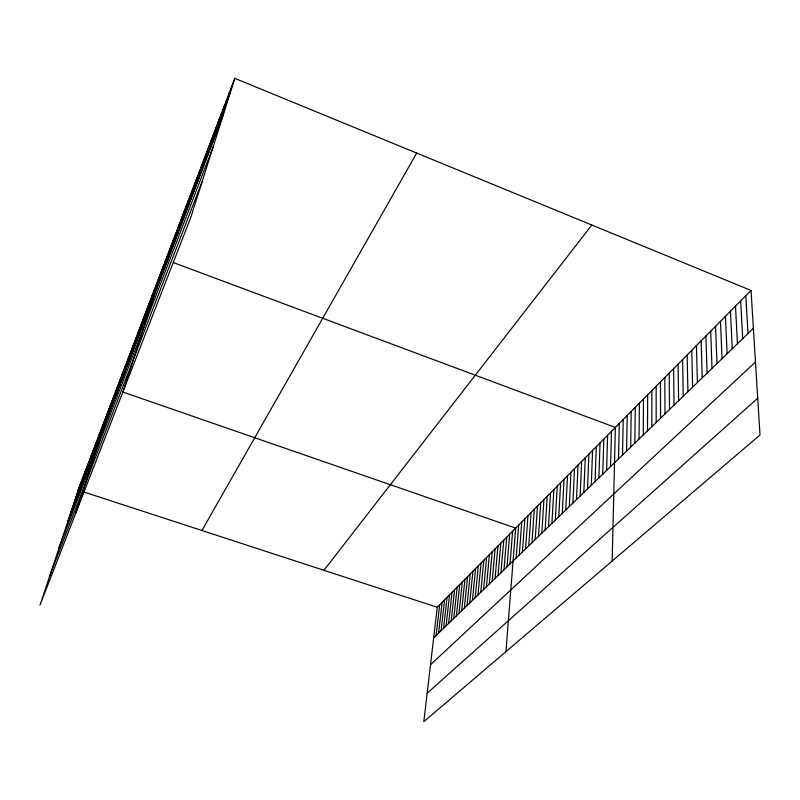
<?xml version="1.0" encoding="UTF-8"?>
<svg xmlns="http://www.w3.org/2000/svg" width="800" height="800" viewBox="0 0 800 800"><rect width="100%" height="100%" fill="white"/><g stroke="black" fill="none" stroke-linecap="round" stroke-linejoin="round"><path stroke-width="1.2" d="M651.82 426.66L651.9 390.54M647.51 430.83L647.68 394.8M643.24 434.96L643.5 399.02M639.02 439.05L639.37 403.19M634.84 443.1L635.27 407.33M630.69 447.11L631.21 411.43M626.59 451.09L627.19 415.49M622.53 455.02L623.21 419.51M618.5 458.92L619.27 423.49M612.17 561.07L615.36 427.44L173.48 262.62M610.55 466.62L611.47 431.36M606.62 470.42L607.62 435.25M602.73 474.19L603.81 439.1M598.88 477.92L600.03 442.92M595.06 481.61L596.28 446.7M591.28 485.28L592.57 450.45M587.53 488.9L588.89 454.16M583.82 492.5L585.25 457.84M580.14 496.06L581.63 461.49M576.5 499.59L578.06 465.1M572.89 503.09L574.51 468.68M569.31 506.55L570.99 472.23M565.76 509.98L567.51 475.75M562.25 513.39L564.05 479.24M558.76 516.76L560.63 482.7M555.31 520.1L557.23 486.13M551.89 523.42L553.87 489.52M548.5 526.7L550.53 492.89M545.14 529.96L547.23 496.23M541.8 533.18L543.95 499.54M538.5 536.38L540.7 502.82M535.22 539.55L537.47 506.08M531.98 542.7L534.28 509.3M528.76 545.81L531.11 512.5M525.57 548.9L527.97 515.68M522.4 551.97L524.85 518.82M519.27 555.01L521.76 521.94M516.15 558.02L518.69 525.04M505.94 651.64L515.66 528.11L123.08 392.13M510.01 563.97L512.64 531.15M503.97 569.82L506.69 537.16M506.98 566.91L509.65 534.17M500.98 572.71L503.74 540.13M498.03 575.57L500.83 543.08M495.09 578.42L497.93 546M492.18 581.23L495.06 548.9M489.29 584.03L492.21 551.78M486.43 586.8L489.39 554.63M480.77 592.28L483.8 560.27M483.59 589.55L486.59 557.46M477.97 594.99L481.05 563.05M475.2 597.67L478.31 565.82M472.45 600.34L475.59 568.56M467.01 605.6L470.22 573.98M469.72 602.98L472.9 571.28M464.33 608.2L467.57 576.66M461.66 610.78L464.94 579.32M456.39 615.89L459.73 584.57M459.02 613.35L462.32 581.96M453.79 618.41L457.16 587.17M451.2 620.91L454.6 589.75M446.09 625.86L449.55 594.85M448.64 623.39L452.07 592.31M443.57 628.3L447.06 597.37M438.57 633.14L442.12 602.36M441.06 630.73L444.58 599.87M436.11 635.53L439.68 604.82M751.03 290.45L437.25 607.27L423.82 721.66L760 435.01L751.03 290.45L234.83 78.34L78.14 490.14L80.15 490.8M212.77 142.23L224.22 106.21M215.37 135.42L226.83 99.36M218.01 128.53L229.46 92.44M220.68 121.55L232.13 85.43M234.83 78.34L190.81 217.37L40 605.12L79.31 487.06M195.38 187.7L206.81 151.96M197.78 181.43L209.22 145.65M200.2 175.09L211.65 139.26M202.66 168.67L214.1 132.8M205.14 162.18L216.59 126.27M207.65 155.61L219.1 119.66M210.19 148.96L221.65 112.97M179.34 229.64L190.72 194.25M181.55 223.85L192.95 188.41M183.79 218L195.19 182.5M186.06 212.07L197.47 176.53M188.35 206.08L199.76 170.49M190.66 200.03L202.09 164.38M193.01 193.9L204.44 158.21M160.45 279.02L171.74 244.14M162.46 273.76L173.76 238.83M164.49 268.45L175.8 233.46M166.54 263.09L177.87 228.04M168.62 257.66L179.95 222.55M170.72 252.18L182.06 217.01M172.83 246.64L184.19 211.41M174.98 241.04L186.35 205.76M177.14 235.37L188.52 200.04M143.24 324.03L154.4 289.72M145.07 319.22L156.25 284.85M146.93 314.37L158.12 279.93M148.81 309.46L160.01 274.97M150.7 304.51L161.92 269.95M152.61 299.51L163.85 264.88M123.04 391.6L165.8 259.76L167.99 260.58M156.5 289.36L167.76 254.61M158.46 284.21L169.74 249.4M122.55 378.11L133.51 344.61M124.18 373.84L135.16 340.28M125.83 369.53L136.83 335.9M127.5 365.18L138.51 331.48M129.18 360.78L140.21 327.01M130.88 356.34L141.92 322.51M132.59 351.86L143.65 317.96M134.32 347.34L145.4 313.37M136.07 342.77L147.17 308.73M137.83 338.15L148.95 304.05M139.62 333.49L150.75 299.32M141.42 328.78L152.56 294.54M99.8 437.59L110.48 405.14M101.22 433.87L111.92 401.35M102.66 430.12L113.38 397.53M104.11 426.33L114.85 393.68M75.77 513.15L116.32 389.79L118.58 390.57M107.04 418.66L117.82 385.87M108.53 414.77L119.32 381.91M110.03 410.85L120.84 377.91M111.54 406.89L122.38 373.88M113.07 402.89L123.92 369.81M114.62 398.86L125.49 365.71M116.17 394.78L127.06 361.57M117.74 390.67L128.65 357.39M119.33 386.52L130.26 353.17M120.93 382.34L131.88 348.91M77.43 496.07L87.78 464.82M78.66 492.86L89.03 461.54M79.9 489.62L91.55 454.89M82.41 483.06L92.83 451.53M83.68 479.74L94.12 448.14M84.96 476.39L95.42 444.72M86.25 473.01L96.74 441.27M87.55 469.61L98.06 437.8M88.87 466.17L99.39 434.29M90.19 462.71L100.74 430.76M91.53 459.21L102.09 427.19M92.88 455.68L103.46 423.59M94.24 452.13L104.84 419.97M95.61 448.54L106.24 416.31M97 444.92L107.64 412.62M98.39 441.27L109.06 408.9M70.27 514.79L80.49 483.96M71.44 511.74L81.68 480.83M72.62 508.65L84.09 474.51M75.01 502.41L85.31 471.3M76.22 499.25L86.54 468.07M67.96 520.84L223.38 114.49M59.02 547.79L213.15 146.81M49.52 576.44L202.08 181.75M201.95 530.52L416.69 153.07M323.93 570.31L591.82 225.03M433.66 637.9L753.38 328.32M430.5 664.74L755.47 362M427.16 693.21L757.72 398.24M84.17 492.1L437.25 607.27M745.8 295.73L748.01 333.52M740.63 300.95L742.7 338.66M735.51 306.12L737.44 343.75M730.44 311.24L732.25 348.78M725.43 316.3L727.11 353.76M720.47 321.3L722.02 358.68M715.57 326.26L716.99 363.55M710.71 331.16L712.01 368.37M705.91 336.01L707.09 373.14M701.15 340.81L702.22 377.86M696.45 345.56L697.4 382.53M691.79 350.27L692.62 387.15M687.17 354.92L687.9 391.72M682.61 359.53L683.23 396.24M678.09 364.1L678.6 400.72M673.62 368.61L674.03 405.16M669.19 373.09L669.49 409.54M664.8 377.52L665.01 413.89M660.46 381.9L660.57 418.19M656.16 386.24L656.17 422.44"/></g></svg>
